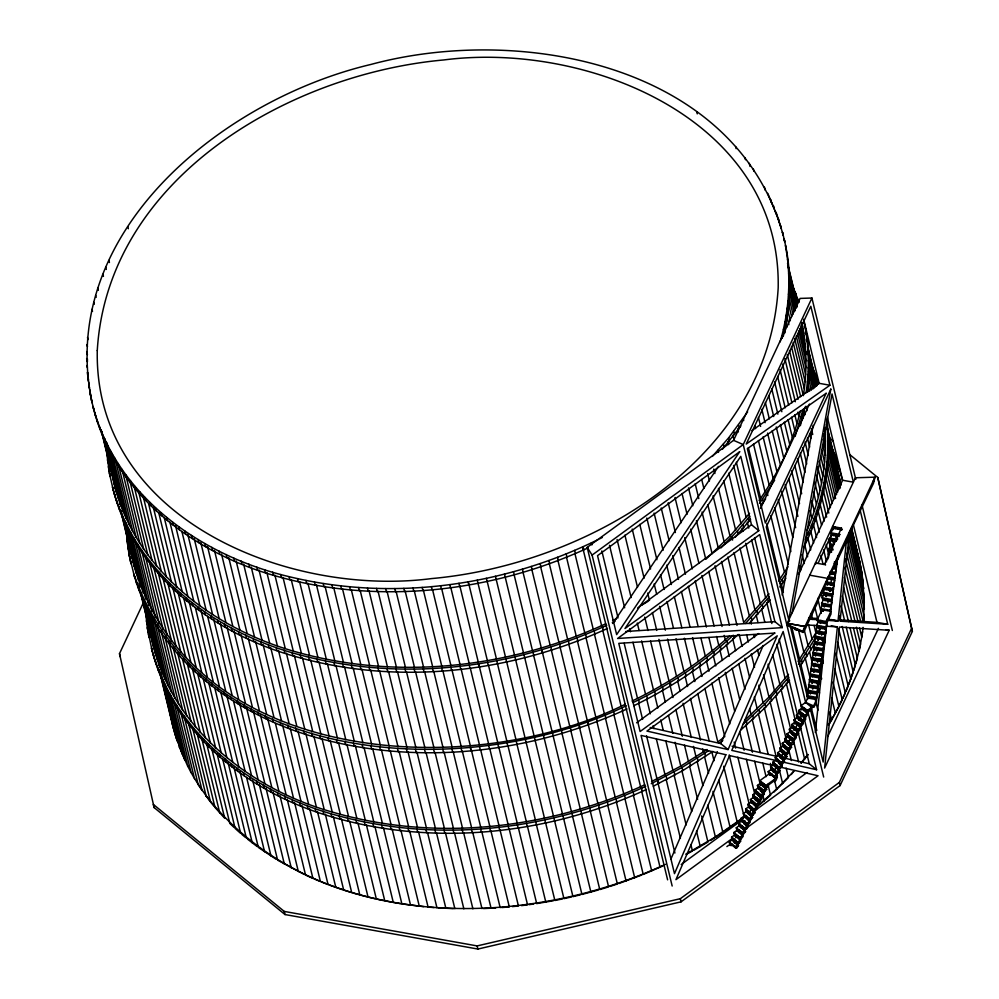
<?xml version="1.0" encoding="UTF-8"?>
<svg xmlns="http://www.w3.org/2000/svg" width="999" height="999" viewBox="0 0 999 999"><rect width="100%" height="100%" fill="white"/><g stroke="black" fill="none" stroke-linecap="round" stroke-linejoin="round"><path stroke-width="1.5" d="M90.01 392.982L92.158 402.872C55.694 233.154 222.402 99.513 370.966 64.436C521.003 23.951 736.313 64.311 783.179 235.215L782.429 232.093L784.814 241.92L784.053 238.786C791.882 270.791 791.183 304.658 783.179 336.563M87.413 358.878L87.388 361.675L86.626 358.541M780.169 341.87C789.235 310.726 791.458 277.472 785.451 245.542L786.201 248.676M791.458 346.541L803.346 395.641C807.192 371.441 806.88 346.516 801.785 322.527M806.068 392.794C809.615 368.881 808.965 344.293 803.808 320.654M807.429 391.708C810.052 370.242 809.627 348.289 805.182 327.098M806.942 530.494C820.803 498.189 827.647 462.624 824.812 427.485M803.558 547.739L806.23 542.245L805.469 539.11C822.602 502.722 831.068 461.775 826.61 421.615M806.23 542.245C824.15 504.208 832.567 461.126 826.685 419.255M863.011 581.281L864.347 609.253L847.814 540.934M863.748 620.404L864.11 595.017M863.548 621.415L863.973 615.834M815.321 732.492L826.473 626.523M830.169 591.42L830.494 588.336M830.818 585.264L831.618 577.572M831.942 574.487L832.267 571.416M835.838 537.549L836.163 534.477M831.243 625.811L837.387 626.91L823.164 762.062L810.439 709.465M827.359 620.354L838.011 621.053L846.752 537.937M849.287 533.641L840.072 621.178L887.736 624.288L860.114 510.077M863.086 627.397C859.165 660.476 846.578 695.629 828.358 724.999M812.374 683.241L812.786 680.182M813.835 672.514L814.247 669.442M814.66 666.383L815.072 663.311M816.732 651.048L817.157 647.989M818.193 640.322L818.606 637.262M819.018 634.19L820.054 626.523M820.466 623.463L820.891 620.391M824.724 606.543L825.137 603.471M826.173 595.816L826.598 592.757M833.441 542.207L833.853 539.148M862.574 631.593L861.775 637.187L859.49 627.747M782.205 595.092L813.136 425.412M792.157 612.737L832.03 393.981L853.358 482.167L842.607 480.244L827.422 417.47M800.411 425.512L804.882 407.205M859.365 649.8L860.539 644.193L856.43 627.21M759.103 500.487C778.121 473.538 792.756 443.244 800.286 411.051M795.129 436.401L802.934 409.715L803.696 412.849M855.806 663.773L857.354 658.191L849.962 627.609M853.67 670.754L855.419 665.172L846.19 627.047M848.725 684.627L853.233 672.14L842.182 626.46M845.903 691.52L848.188 686.013L837.512 641.845M670.903 859.09L717.332 751.635M728.096 749.575L646.952 731.081L777.234 635.814L728.096 749.575L720.791 743.606L763.186 645.491M842.856 698.376L845.329 692.894L835.738 653.259M832.055 549.862L832.729 548.426M836.088 541.233L836.762 539.797M851.722 528.459L873.488 483.341L874.987 477.16L855.419 477.784L786.725 624.325L802.734 631.318L802.996 632.417L787 625.424L787.462 624.425L787.674 625.287M850.124 454.882L877.759 477.447L912.374 631.368L840.097 785.564L681.068 901.835L477.897 949.05L285.015 914.547L154.108 807.567L119.493 653.646L143.144 603.184M667.607 879.844L587.187 547.377L733.566 440.347L800.099 298.414L811.925 298.027L855.793 479.37M811.925 298.027L743.244 444.567L592.107 555.082L672.165 886.026M760.526 508.416L809.44 404.058M798.513 574.3L842.607 480.244M788.136 622.989L788.81 621.553M839.36 535.227L831.255 533.916L830.981 532.817L833.116 528.259L842.02 529.857M831.255 533.916L833.166 534.065L833.516 535.514M833.266 529.62L832.579 526.51L841.47 528.109L841.483 529.745M818.056 563.349L831.88 533.866M834.677 527.934L835.089 527.047M829.782 544.742L831.705 544.892L829.782 544.742L829.52 543.643L830.943 540.596L830.256 538.224L831.68 535.177L831.33 533.741M835.351 527.235L835.176 528.633M830.594 539.148L836.588 540.409M832.354 539.647L832.766 538.761L832.979 539.622M827.322 559.877L828.745 556.83L828.059 554.47L829.482 551.411L828.783 549.05L830.219 546.003L832.055 546.328M841.47 528.109L824.375 564.572L815.484 562.974L815.746 564.073M802.734 631.318L874.987 477.16M838.511 555.681L837.849 557.117L837.637 556.256M837.587 558.641L818.056 600.299M802.996 632.417L803.908 630.481L804.12 631.343L795.216 629.745L794.729 627.822M873.276 482.48L873.201 480.969M804.12 631.343L818.256 601.173M836.438 562.375L836.912 560.077M837.786 559.502L851.935 529.32M825.024 593.768L825.449 592.882L825.649 593.743L832.716 595.004L832.504 594.143L832.08 595.029L823.188 593.443L824.35 589.298L823.663 586.937L832.554 588.523L833.441 589.597L823.925 588.036M834.29 562.025L837.112 562.537L837.649 558.416M834.09 563.324L836.912 563.836L835.489 566.883L836.375 567.944L833.553 567.444M823.188 593.443L825.112 593.593L825.723 596.141M825.761 588.361L824 587.862M823.276 593.269L823.626 594.717L822.189 597.764L831.767 599.55L831.98 600.424L824.924 599.15M836.375 567.944L836.912 563.836M830.781 572.627L835.014 573.389L836.175 569.243L833.353 568.743M835.014 573.389L835.439 572.489L835.651 573.364L829.994 572.352M831.243 605.831L831.043 604.969L830.619 605.856L821.727 604.27L822.889 600.124L831.78 601.71L832.055 602.809L831.243 605.831L824.187 604.57L823.975 603.708L823.563 604.595M835.651 573.364L836.175 569.243M828.633 577.784L834.29 578.796L835.451 574.65L829.794 573.651M821.727 604.27L823.638 604.42L824.25 606.955M824.287 599.188L822.452 598.851L831.355 600.449L831.767 599.55M834.29 578.796L834.702 577.909L834.914 578.771L830.681 578.009M820.641 626.947L826.285 627.959L826.086 627.085L825.661 627.984L816.77 626.385L816.495 625.299L817.931 622.252L817.232 619.88L821.428 610.951L820.728 608.591L822.152 605.531L821.802 604.095M834.914 578.771L835.451 574.65M827.184 585.314L826.573 582.767L833.553 584.215L834.714 580.069L827.659 578.808M833.553 584.215L833.965 583.316L834.177 584.178L827.122 582.917M834.177 584.178L834.714 580.069M832.554 588.523L833.978 585.476L826.922 584.215M822.826 610.002L820.991 609.677L830.893 611.301L831.031 613.973L827.022 622.539L819.967 621.278M821.428 610.951L823.263 611.276L823.838 610.039M833.441 589.597L833.978 585.476M816.77 626.385L818.681 626.548L819.292 629.083M832.08 595.029L833.253 590.896L824.35 589.298M819.33 621.303L817.494 620.978L826.398 622.564L826.81 621.678L827.022 622.539M816.47 633.066L825.361 634.665L824.824 638.773L815.296 637.212L816.845 626.211M832.716 595.004L833.253 590.896M823.626 594.717L832.517 596.303L831.355 600.449M818.606 626.723L819.018 625.824M831.98 600.424L832.517 596.303M830.619 605.856L831.78 601.71M815.296 637.212L817.219 637.362L817.831 639.909M817.869 632.13L816.033 631.805L824.924 633.391L825.349 632.504L825.561 633.366L818.493 632.105M816.083 647.477L816.295 648.339L823.363 649.6L823.151 648.738L822.726 649.625L813.835 648.039L815.384 637.037M831.056 607.13L831.193 609.802L829.882 611.276L831.056 607.13L822.152 605.531M814.647 642.457L824.088 644.193L824.762 642.757L824.625 640.072L815.733 638.486M817.132 637.537L817.557 636.65L817.769 637.512M826.398 622.564L826.136 621.478L830.893 611.301M813.835 648.039L815.758 648.189L816.096 649.637M816.408 642.956L816.82 642.057M815.571 653.746L822.627 655.007L822.414 654.145L822.002 655.044L813.099 653.446L813.923 647.864M813.099 653.446L815.022 653.608L815.634 656.143M825.661 627.984L826.822 623.838L817.931 622.252M817.444 658.803L821.69 659.565L821.265 660.451L812.374 658.865L813.186 653.271M826.285 627.959L826.822 623.838M812.374 658.865L814.285 659.015L814.635 660.464M824.924 633.391L826.098 629.245L817.194 627.659M814.934 653.783L815.359 652.884M812.799 660.127L821.702 661.725L821.166 665.834L811.638 664.273L812.449 658.691M825.561 633.366L826.098 629.245M824.824 638.773L823.938 637.712L825.361 634.665M811.638 664.273L813.548 664.422L814.173 666.97M812.012 675.424L812.424 674.537L812.637 675.399L819.692 676.66L819.48 675.799L819.068 676.685L810.177 675.099L811.712 664.098M824.088 644.193L823.201 643.119L824.625 640.072M813.473 664.597L813.885 663.711L814.098 664.572M822.726 649.625L823.9 645.491L814.997 643.893M810.177 675.099L812.087 675.249L812.437 676.698M812.736 670.017L810.901 669.692L819.804 671.278L820.216 670.379L820.429 671.253L813.361 669.979M809.864 681.78L818.768 683.366L818.231 687.487L808.703 685.926L810.251 674.924M823.363 649.6L823.9 645.491M822.002 655.044L823.164 650.898L814.26 649.313M822.627 655.007L823.164 650.898M821.265 660.451L822.427 656.306L813.536 654.72M808.703 685.926L810.626 686.076L810.976 687.524M811.275 680.843L811.688 679.944M809.702 697.04L816.757 698.313L816.558 697.439L816.133 698.338L807.242 696.74L808.79 685.751M814.834 659.165L821.89 660.426L822.427 656.306M808.054 691.158L817.494 692.894L818.169 691.458L818.031 688.786L809.14 687.187M821.166 665.834L820.266 664.772L821.702 661.725M807.242 696.74L809.153 696.902L809.502 698.338M821.678 678.908L819.53 670.179L820.966 667.132L812.062 665.546M809.802 691.658L810.226 690.771M820.429 671.253L820.966 667.132M819.068 676.685L820.229 672.552L811.338 670.953M820.491 673.638L819.692 676.66M810.601 676.373L819.492 677.959L818.331 682.105L809.515 680.331L811.35 680.669L811.975 683.204M818.331 682.105L818.755 681.206L809.178 679.42M811.9 680.806L818.968 682.067L819.492 677.959M818.019 686.625L817.607 687.512L818.768 683.366M817.494 692.894L816.608 691.832L818.031 688.786M816.133 698.338L817.294 694.193L808.403 692.607M816.757 698.313L817.294 694.193M811.213 705.818L813.885 706.992L813.623 705.893L805.619 702.397L807.667 698.014L816.57 699.612L813.623 705.893L807.142 710.639L808.353 712.05L811.962 708.603L811.65 707.329L805.619 702.397L801.098 705.694L807.142 710.639M813.885 706.992L815.996 703.796L816.57 699.612M827.696 736.613L878.446 628.359M889.197 630.282L824.612 768.069L839.46 627.047L889.197 630.282L886.125 629.732M154.108 807.567L153.346 804.432L284.253 911.413L477.135 945.916L680.319 898.7L839.347 782.429L911.612 628.234L877.759 477.447M795.004 628.92L797.976 629.42M839.585 705.207L842.232 699.75L834.839 669.168M734.315 843.031L735.689 840.284M743.905 823.825L745.266 821.091M748.688 814.235L752.122 807.379M755.544 800.524L756.905 797.776M760.339 790.921L761.7 788.186M773.588 772.102L777.072 765.134M780.544 758.179L784.028 751.211M787.499 744.255L790.971 737.287M794.455 730.319L797.926 723.363M799.325 720.579L802.796 713.611M820.191 629.22L821.615 626.485L822.115 628.583M829.245 724.05L838.923 706.568L832.979 682.03M798.064 661.513L815.908 632.817L814.11 625.374M798.538 664.372L815.783 637.362M774.65 480.157L759.577 503.334M800.074 666.408L815.034 643.206L814.272 640.072M778.583 581.006L787.999 566.795M712.349 456.418L728.671 437.812L747.627 411.888M612.824 623.501L718.506 466.383M761.113 505.382L765.646 498.826M779.832 582.767L786.575 572.914M779.819 586.987L785.863 578.246M722.377 449.3L740.858 425.949M696.428 520.654L705.794 559.34L730.007 536.026L749.55 513.324M721.003 547.889L737.462 530.819L749.837 516.208M735.401 537.012L750.586 519.343M727.859 557.042L743.693 622.514L769.03 593.831M745.491 623.476L769.305 596.715M749.163 623.601L770.067 599.85M744.755 720.379L768.955 697.052L788.511 674.35M743.156 724.25L764.972 703.983L788.785 677.235M740.646 730.182L765.734 707.117L789.547 680.369M807.891 754.482L801.086 762.861M801.173 763.248L807.991 754.869M791.233 774.537L793.943 771.116L776.598 789.048L755.431 807.891M773.626 792.319L788.436 777.572L786.151 768.131M633.878 705.681C671.902 687.275 707.504 663.561 738.186 634.465M632.08 701.061C667.32 684.015 700.436 662.374 729.482 636.076M633.116 702.547C669.455 684.977 703.533 662.524 733.303 635.214L734.065 638.349M759.902 804.595L770.554 795.216L767.894 784.265M723.626 737.599L717.819 741.945L704.857 688.373M719.305 743.156L722.814 740.534M744.18 816.857L715.396 836.962L685.751 854.207M738.461 821.59L744.267 817.244L729.208 754.957M637.674 607.954L751.473 524.75L736.363 462.287M758.765 530.706L624.962 628.546L740.783 456.356L758.765 530.706L751.473 524.75M636.588 722.801L758.666 633.541M799.625 714.035L798.75 710.401L801.71 708.241L808.016 714.26L806.006 716.758L801.485 713.061M799.749 710.951L799.013 711.5L806.006 716.758M801.235 709.877L801.972 709.327L783.154 631.493L731.78 750.411L777.21 760.776M797.277 718.743L796.403 715.109L799.362 712.936L805.669 718.968L803.658 721.465L799.138 717.769M794.193 723.988L794.929 723.451L794.055 719.817L797.015 717.644L803.321 723.676L801.298 726.161L796.79 722.477M798.925 716.907L798.189 717.444L798.8 719.992M800.411 715.821L801.148 715.284L800.536 712.749M795.054 720.366L794.317 720.903L800.349 725.848L801.098 725.299L797.714 722.539M792.582 728.159L791.695 724.525L794.667 722.352L800.961 728.383L798.95 730.868L795.566 728.109M805.057 716.433L804.782 715.334L807.754 713.174M796.578 721.615L795.841 722.152L796.453 724.687M792.707 725.074L791.97 725.611L798.95 730.868M790.234 732.854L789.347 729.22L792.319 727.06L798.613 733.091L796.603 735.576L792.095 731.892M803.658 721.465L802.434 720.042L805.406 717.881M787.874 737.562L787 733.928L789.959 731.768L796.265 737.786L794.255 740.284L789.734 736.588M800.349 725.848L800.087 724.75L803.046 722.577M791.882 731.018L791.146 731.568L791.757 734.103L794.005 735.951M793.368 729.944L794.105 729.395L793.493 726.86M788.011 734.477L787.262 735.027L793.306 739.959L794.043 739.422L791.782 737.574M785.526 742.269L784.652 738.636L787.612 736.463L793.656 741.408L790.684 743.568L790.958 744.667L793.381 743.905L793.918 742.494L789.41 738.81L788.785 736.275L789.535 735.726M798.001 730.544L797.739 729.457L800.699 727.284M785.651 739.185L784.914 739.735L790.958 744.667M783.179 746.977L782.304 743.343L785.264 741.171L791.57 747.202L789.56 749.687L785.039 746.003M796.603 735.576L795.391 734.165L798.351 731.992M780.831 751.685L779.957 748.051L782.916 745.878L788.948 750.811L785.988 752.984L786.25 754.07L787 753.533L787.2 754.395L789.222 751.91M798.613 761.925L793.044 738.86L796.003 736.7M784.827 745.142L784.09 745.679L784.702 748.226L788.086 750.986M780.956 748.601L780.219 749.138L786.25 754.07M777.996 760.127L782.504 763.81L784.515 761.313L778.221 755.294L777.597 752.746L780.569 750.586L786.862 756.618L784.852 759.103L780.132 754.557L779.395 755.094L780.007 757.629M782.479 749.849L781.742 750.386L782.354 752.921L786.862 756.618M776.136 761.088L775.249 757.454L778.221 755.294M791.383 760.539L788.336 748.276L791.308 746.103M773.775 765.796L772.901 762.162L775.861 760.002L782.167 766.021L780.157 768.518L775.636 764.822M777.784 759.252L777.384 761.238M773.913 762.712L773.164 763.261L780.157 768.518M771.428 770.504L770.554 766.87L773.513 764.697L779.819 770.729L777.809 773.214L773.076 768.668L772.339 769.205L772.951 771.752M784.852 759.103L783.641 757.692L786.6 755.519M775.436 763.96L774.687 764.51L775.311 767.045L779.819 770.729M770.341 775.361L768.818 774.113L768.206 771.578L771.166 769.405L777.21 774.337L776.935 776.847L775.449 777.921L770.729 773.376L770.341 775.361L772.04 774.113M782.504 763.81L781.293 762.387L784.252 760.227M759.914 784.889L760.664 784.352L759.777 780.719L768.818 774.113M779.208 768.194L778.945 767.095L781.905 764.934M760.788 781.268L760.039 781.817L766.083 786.75L766.82 786.201L764.572 784.365M758.303 789.06L757.429 785.426L760.389 783.253L766.695 789.285L764.685 791.77L760.164 788.086M777.809 773.214L776.585 771.802L779.557 769.63M755.956 793.768L755.082 790.134L758.041 787.961L764.347 793.993L762.337 796.478L757.816 792.794M775.449 777.921L774.237 776.51L777.21 774.337M759.964 787.224L759.565 789.21M756.081 790.684L755.344 791.22L762.337 796.478M753.608 798.463L752.734 794.829L755.694 792.669L762 798.701L759.989 801.186L755.256 796.64L754.52 797.177L755.132 799.712M766.083 786.75L765.821 785.651L777.409 777.172L775.861 780.606L774.387 781.693L774.175 780.831L768.306 785.127L768.518 785.988L767.032 787.075L762.312 782.517L761.575 783.054L762.187 785.601L766.695 789.285M757.617 791.932L756.867 792.469L757.479 795.004L760.863 797.776M753.733 795.391L752.996 795.928L759.989 801.186M751.26 803.171L750.386 799.537L753.346 797.377L759.377 802.309L759.115 804.807L757.629 805.893M764.685 791.77L763.473 790.359L766.433 788.186M748.913 807.879L748.026 804.245L750.998 802.085L757.292 808.104L755.281 810.601L750.773 806.905M761.388 796.153L761.113 795.067L764.085 792.894M755.169 803.184L752.909 801.335L752.522 803.321M749.038 804.794L748.301 805.344L755.281 810.601M746.565 812.587L745.679 808.953L748.651 806.78L754.944 812.811L752.934 815.296L748.214 810.751L747.477 811.288L748.089 813.835M759.028 800.861L758.765 799.774L761.738 797.602M750.561 806.043L749.824 806.593L750.436 809.128L754.944 812.811M746.69 809.502L745.941 810.052L752.934 815.296M757.741 806.455L756.418 804.47L759.377 802.309M741.857 821.99L740.983 818.368L743.943 816.195L750.249 822.227L748.239 824.712L743.718 821.028M754.332 810.276L754.07 809.178L757.03 807.017M750.374 819.143L749.637 819.679L743.331 813.661L746.29 811.488L752.597 817.519L750.586 820.004L745.866 815.459L745.466 817.444M741.982 818.918L741.246 819.455L748.239 824.712M681.218 864.497L741.583 820.354M752.896 812.075L806.98 772.539M739.51 826.697L738.636 823.064L741.595 820.903L747.901 826.935L744.517 824.163M751.985 814.984L751.723 813.885L754.682 811.712M737.162 831.405L736.288 827.771L739.248 825.611L745.554 831.63L743.531 834.128L736.55 828.87M749.375 818.593L752.334 816.42M734.814 836.113L733.928 832.479L736.9 830.306L743.194 836.338L741.183 838.835L737.799 836.063M747.289 824.387L747.015 823.301L749.987 821.128M738.81 829.57L738.074 830.119L738.686 832.654M734.939 833.029L734.203 833.578L741.183 838.835M732.467 840.821L731.58 837.187L734.552 835.014L740.846 841.046L738.835 843.531L735.451 840.771M739.847 824.487L739.635 823.626L738.898 824.163L744.929 829.095L744.667 827.996L747.639 825.836M732.529 838.273L675.948 879.657L729.545 755.569L773.051 765.496M743.855 829.994L818.044 775.748L780.544 767.195M741.37 825.736L745.878 829.42L747.364 828.333L747.152 827.472M730.107 845.516L729.233 841.895L732.192 839.722L738.498 845.753L736.488 848.238L731.967 844.555M742.582 833.803L742.319 832.704L745.279 830.544M734.115 838.985L733.366 839.522L733.99 842.057L738.498 845.753M735.589 837.899L736.338 837.362L735.726 834.814M726.885 846.59L728.858 845.154M740.234 838.511L739.972 837.412L742.931 835.251M731.768 843.693L731.368 845.678L729.844 844.43M738.835 843.531L737.624 842.12L740.584 839.947M734.015 845.529L736.275 847.377L735.539 847.914L735.264 846.827L738.236 844.654M707.729 805.256L715.484 837.349L737.299 822.464L723.688 766.221M751.96 430.557L819.155 383.316L829.919 385.252L810.813 306.281L746.228 444.056L829.919 385.252M651.56 781.58L680.781 766.096L707.055 749.525M651.223 783.728L682.017 767.469L708.478 750.786M653.358 786.188L682.779 770.604L712.899 751.423M710.451 840.484L714.235 838.136M641.82 605.057L648.226 601.261M693.743 850.299L707.941 842.045L701.635 815.996M687.162 853.883L692.444 851.036L690.896 844.605M599.637 538.836L602.335 537.45M588.024 547.902C490.659 592.682 376.948 605.556 273.439 575.299C191.658 552.01 113.486 492.332 93.019 406.443C116.359 496.715 202.085 556.206 289.123 576.66C392.245 601.785 503.496 586.176 598.264 539.51M612.599 620.541L616.67 618.556M612.275 622.689L615.009 621.353M101.124 429.82L114.798 486.376C137.163 573.101 218.019 631.643 301.373 653.321C402.073 680.294 511.55 667.132 605.744 623.788M607.504 628.421C510.139 673.201 396.416 686.076 292.919 655.819C211.139 632.529 132.967 572.839 112.5 486.95C135.015 574.263 216.408 633.204 300.324 655.019C401.698 682.18 511.913 668.918 606.743 625.287M129.058 542.295C169.243 760.963 459.365 786.513 625.224 704.295M626.985 708.94C532.142 752.572 421.94 765.821 320.567 738.673C237.899 717.032 157.343 659.752 133.854 574.113C201.598 768.194 466.146 782.991 626.223 705.806M149.838 628.633C163.724 721.241 245.916 787.924 332.217 812.025C435.027 842.082 547.989 829.295 644.705 784.814M646.465 789.46C549.088 834.227 435.377 847.115 331.868 816.845C250.1 793.556 171.928 733.878 151.461 647.989C173.976 735.289 255.369 794.23 339.285 816.046C440.659 843.206 550.861 829.957 645.704 786.325M665.471 864.31C519.967 931.992 313.236 931.43 206.081 795.866M624.887 798.563L643.244 874.437L662.812 865.971M618.831 883.516L641.82 874.999M610.077 886.4L617.382 884.015L599.025 808.141M562.924 815.634L581.955 894.455L598.301 889.997M580.456 894.817L572.964 896.64L553.871 817.831M571.465 896.965L563.948 898.638L545.591 822.764M562.437 898.95L554.882 900.474L535.664 821.69M518.344 827.721L536.688 903.596L553.371 900.748M529.095 904.669L533.653 904.02M521.49 905.631L527.572 904.882L509.215 829.02M512.362 906.617L518.444 905.993L500.087 830.132M501.71 907.554L509.315 906.93L490.959 831.056M625.824 631.493L774.912 621.665L782.217 627.622L617.594 638.486L759.702 534.577L782.217 627.622M483.491 908.566L495.629 907.966M438.436 907.879L453.346 908.615M809.015 617.931L818.131 618.531M840.084 619.954L876.985 622.365L887.736 624.288M809.128 619.168L818.243 619.767M806.63 624.912L817.394 625.611M826.623 626.211L837.387 626.91M434.003 907.554L428.084 907.08L409.727 831.205M383.516 827.971L401.873 903.845L423.688 906.63M366.421 824.912L384.765 900.786L400.437 903.596M834.752 527.759L832.841 527.609L841.857 529.183M835.301 527.909L838.198 528.421M830.981 532.817L839.884 534.415M831.68 535.177L839.16 536.525M830.256 538.224L836.188 539.285M830.943 540.596L835.614 541.421M829.52 543.643L833.965 544.443M828.783 549.05L833.241 549.85M830.893 550.474L829.133 549.974L830.968 550.299L831.318 551.748L829.482 551.411M830.306 571.503L834.752 572.29M828.084 576.648L834.015 577.709M809.764 575.187L827.547 578.371M825.873 581.793L833.291 583.116M822.926 592.345L831.817 593.943M821.465 603.171L830.356 604.77M820.728 608.591L829.62 610.177M830.856 619.53L837 620.629M827.247 619.13L838.011 621.053M817.232 619.88L826.136 621.478M816.495 625.299L825.399 626.885M815.771 630.706L824.662 632.305M815.034 636.126L823.938 637.712M822.065 640.659L824.887 641.171M814.297 641.533L823.201 643.119M813.573 646.94L822.464 648.538M812.836 652.359L821.727 653.945M812.1 657.767L821.003 659.365M811.375 663.174L820.266 664.772M810.639 668.593L819.53 670.179M809.902 674L818.805 675.599M808.441 684.827L817.332 686.413M807.704 690.234L816.608 691.832M806.98 695.654L815.871 697.24M383.366 900.486L376.348 898.988L357.992 823.114M650.174 727.509L720.791 743.606M732.055 746.178L777.484 756.53M780.519 757.217L809.29 763.785L816.595 769.742L804.595 720.154M783.278 762.15L816.595 769.742M374.962 898.65L368.032 897.015L349.675 821.141M366.658 896.652L359.815 894.867L341.458 818.993M353.047 892.931L358.454 894.48M329.345 885.027L342.382 889.597M321.69 882.042L328.047 884.552L309.69 808.678M314.173 878.908L320.417 881.543L302.06 805.681M733.566 440.347L743.244 444.567L805.756 702.984M259.253 784.302L277.61 860.164L304.358 874.475M239.985 771.553L258.341 847.414L276.286 859.352M247.552 839.148L257.13 846.515M828.508 437.212L833.316 441.133M807.017 710.264L803.633 707.492L808.353 712.05M801.36 706.793L807.404 711.725M798.75 710.401L804.782 715.334M801.148 715.284L805.669 718.968M796.403 715.109L802.434 720.042M802.697 721.141L796.665 716.208L797.402 715.659L797.614 716.52M794.055 719.817L800.087 724.75M791.695 724.525L797.739 729.457M796.365 731.243L798.613 733.091M789.347 729.22L795.391 734.165M795.654 735.252L789.61 730.319L790.359 729.782L790.571 730.644M787 733.928L793.044 738.86M784.652 738.636L790.684 743.568M791.907 744.992L787.187 740.434M788.186 744.442L791.57 747.202M782.304 743.343L788.336 748.276M782.567 744.43L789.56 749.687M779.957 748.051L785.988 752.984M782.692 750.711L787.2 754.395M777.597 752.746L783.641 757.692M783.903 758.778L777.871 753.845L778.608 753.308L778.82 754.17M782.267 759.477L784.515 761.313M775.249 757.454L781.293 762.387M775.511 758.553L781.555 763.486M778.783 763.261L782.167 766.021M772.901 762.162L778.945 767.095M770.554 766.87L776.585 771.802M776.86 772.901L770.816 767.969L771.553 767.419L771.765 768.281M775.212 773.588L777.472 775.436M770.729 773.376L772.989 775.212M768.206 771.578L774.237 776.51M768.468 772.664L774.5 777.597M759.777 780.719L765.821 785.651M757.429 785.426L763.473 790.359M763.736 791.458L757.692 786.513L758.441 785.976L758.641 786.837M760.963 791.22L764.347 793.993M755.082 790.134L761.113 795.067M752.734 794.829L758.765 799.774M756.268 800.636L759.652 803.396M750.386 799.537L756.418 804.47M750.649 800.636L756.68 805.569M748.026 804.245L754.07 809.178M745.679 808.953L751.723 813.885M749.213 814.747L752.597 817.519M750.586 820.004L745.866 815.459M743.593 814.747L749.637 819.679M740.983 818.368L747.015 823.301M738.636 823.064L744.667 827.996M743.293 829.794L745.554 831.63M739.934 830.494L742.195 832.342M736.288 827.771L742.319 832.704M739.023 830.431L742.407 833.203M733.928 832.479L739.972 837.412M731.58 837.187L737.624 842.12M737.886 843.206L731.842 838.273L732.592 837.736L732.791 838.598M729.233 841.895L735.264 846.827M729.495 842.981L735.539 847.914M241.808 834.365L245.23 837.249M234.078 827.447L229.807 823.388L211.825 749.025M197.028 733.091L215.01 807.454L224.675 818.193L206.693 743.83M214.111 806.343L210.489 801.91L192.869 729.045M198.089 784.24L209.628 800.773M194.418 778.271L201.286 789.31M587.187 547.377L592.107 555.082M190.959 772.215L194.505 778.658L176.573 705.069M187.737 766.071L191.059 772.602L173.801 701.261M773.563 205.931L774.312 209.066L767.744 193.294M791.92 283.903L798.775 302.01M791.558 284.49L793.243 288.311M811.6 366.283L813.273 370.092M830.881 444.93L836.9 460.414L842.494 480.332M831.643 448.064L835.326 457.043L834.565 453.908M175 734.128L184.827 760.214L167.932 690.384M774.837 210.352L776.373 214.211M793.793 289.573L796.365 296.016L795.604 292.882M812.524 366.958L818.681 383.853M813.785 371.378L815.334 375.237M179.408 747.127L187.824 766.458L170.567 695.104M780.556 225.449L781.318 228.584L776.123 212.362M796.827 297.315L798.701 302.522L797.939 299.388M835.788 458.341L839.759 470.129L839.247 468.044M119.505 502.634L120.429 505.219M138.973 583.154L140.372 587.025M158.454 663.673L159.39 666.258M795.666 300.05L796.915 303.971M815.559 381.88L816.395 384.49M834.627 461.088L841.008 484.902M854.844 543.831L859.565 561.001L862.187 574.862L851.136 529.183M173.152 727.534L177.173 741.046L161.014 674.238M134.603 577.247L128.958 554.008L125.961 529.308M115.559 489.51L110.889 467.594M91.396 399.737L93.781 409.578M113.262 490.084L109.478 473.501L106.743 452.947M152.223 651.123L147.29 627.722L145.529 611.201M911.612 628.234L912.374 631.368M874.1 479.058L874.362 480.157M873.675 479.945L873.95 481.043M862.012 505.057L892.357 630.494M803.658 319.255L819.155 383.316M853.358 524.687L876.985 622.365M778.458 218.868L779.22 222.003M786.6 252.347L787.362 255.482M806.081 332.867L806.842 336.001M817.419 379.907L818.181 383.029L815.084 373.389M836.9 460.414L837.649 463.548M787.512 259.203L788.273 262.337M806.992 339.722L807.754 342.857M826.722 421.278L827.234 423.364M787.549 263.286L797.452 304.258M807.567 346.079L817.107 385.477M826.498 424.325L840.184 480.869M851.535 527.784L859.664 561.388M787.674 264.922L797.214 304.233M801.885 323.576L802.609 326.548M807.517 346.928L816.87 385.614M826.81 426.573L840.846 484.602M851.46 528.459L861.051 568.094M788.636 270.816L797.277 306.531M801.598 324.388L803.758 333.316M807.754 349.837L816.395 385.552M827.597 431.843L840.559 485.414M788.823 271.778L790.983 280.707M811.55 365.684L812.986 371.64M827.784 432.817L829.944 441.745M833.541 456.618L834.265 459.602M851.822 532.155L852.921 536.688M770.766 199.575L771.528 202.71M788.623 273.027L789.385 276.161M808.104 353.546L808.865 356.668M827.584 434.053L828.346 437.187M788.823 274.638L796.74 307.38M801.061 325.237L804.67 340.122M808.666 356.643L815.858 386.401M827.784 435.676L840.384 487.762M850.586 529.945L863.099 581.668L860.951 567.719M788.773 278.509L795.978 308.279M800.649 327.622L805.331 346.965M808.616 360.514L815.097 387.3M827.734 439.548L839.61 488.648M849.799 530.756L863.773 588.511M788.823 279.982L789.572 283.117M808.303 360.502L809.053 363.636M827.784 441.021L828.533 444.155M788.848 283.903L795.329 310.689M799.65 328.546L805.768 353.846M808.678 365.909L814.085 388.236M824.525 431.393L825.249 434.365M827.796 444.942L838.598 489.585M849.138 533.116L864.197 595.392M788.773 286.975L789.535 290.11M808.253 367.495L809.015 370.629M827.734 448.002L828.496 451.136M764.485 187.113L765.246 190.247M788.673 289.335L794.08 311.651M798.763 331.006L805.956 360.764M808.516 371.341L812.836 389.198M823.638 433.841L825.436 441.283M827.634 450.362L837.711 492.032M848.601 537.012L864.397 602.31M788.486 293.981L789.247 297.115M807.966 374.5L808.728 377.634M827.447 455.02L828.208 458.154M788.636 296.278L792.956 314.136M797.627 333.479L805.918 367.707M808.116 376.785L811.35 390.184M823.226 439.298L825.386 448.226M827.584 457.305L836.588 494.505M787.961 301.011L788.723 304.146M788.711 304.732L791.583 316.633M796.265 335.976L805.631 374.662M807.442 381.531L809.627 391.196M822.589 444.767L825.112 455.182M826.922 462.038L827.671 465.172M827.659 465.759L835.589 498.501M847.539 547.889L864.06 616.221M787.187 308.054L790.346 320.642M794.667 338.499L805.107 381.655M806.668 388.574L807.667 392.22M821.702 450.262L824.587 462.162M826.148 469.08L833.616 499.525M846.64 553.359L863.086 621.303M753.408 169.106L753.908 171.191M786.7 315.721L788.86 324.65M793.181 342.507L804.345 388.648M820.579 455.769L823.825 469.155M825.661 476.76L832.142 503.546M845.516 558.853L860.863 622.252M839.46 534.053L839.672 534.915M786.188 315.097L786.937 318.231M825.137 476.136L825.898 479.27M749.275 163.299L750.024 166.433M785.701 322.727L786.775 327.185M805.893 406.218L806.98 410.676M811.3 428.546L812.736 434.49M819.217 461.276L822.814 476.161M824.662 483.753L830.419 507.567M844.879 567.357L858.029 621.715M837.437 538.361L837.649 539.223M784.939 322.153L785.701 325.287M823.9 483.179L824.65 486.313M744.929 157.605L745.429 159.69M784.465 329.732L785.177 332.704M789.497 350.562L800.661 396.69M803.583 408.753L805.019 414.71M809.702 434.053L810.776 438.524M817.619 466.795L821.578 483.166M823.064 489.273L828.82 513.086M844.38 577.385L854.969 621.166M783.453 329.195L784.215 332.33M822.414 490.234L823.176 493.369M832.442 539.472L833.054 542.02M787.312 354.583L798.114 399.238M802.11 415.759L802.834 418.731M807.504 438.086L809.665 447.015M816.508 475.287L820.104 490.159M821.59 496.278L826.623 517.107M843.631 587.4L851.672 620.616M853.496 628.171L859.065 651.198M837.112 562.537L836.213 561.463M781.73 336.238L782.242 338.336M801.21 416.758L801.972 419.892M820.691 497.277L821.453 500.412M735.614 146.553L736.113 148.639M831.705 544.892L832.317 547.427M784.877 358.604L795.316 401.76M797.839 412.175L798.925 416.645M805.082 442.095L808.316 455.494M814.797 482.28L818.393 497.165M819.879 503.271L824.2 521.128M828.521 538.985L830.681 547.914M842.294 595.904L848.501 621.578M831.38 551.298L831.593 552.16M799.262 423.788L799.762 425.874M818.73 504.308L819.492 507.442M782.579 364.098L791.932 402.797M794.817 414.697L796.977 423.626M802.771 447.589L806.73 463.961M813.573 492.245L816.458 504.145M817.931 510.252L821.54 525.137M826.21 544.48L828.733 554.895M841.071 605.906L844.729 621.003M816.545 511.313L817.307 514.448M780.044 369.58L788.686 405.294M791.558 417.207L794.804 430.594M800.236 453.071L804.919 472.415M811.762 500.699L814.285 511.113M815.758 517.22L819.355 532.105M823.676 549.962L826.56 561.863M839.635 615.896L840.721 620.429M814.123 518.306L814.884 521.441M825.311 564.223L825.524 565.097M777.634 376.523L785.189 407.779M788.074 419.68L792.394 437.537M797.477 458.529L803.233 482.342M810.077 510.614L811.875 518.056M813.348 524.163L816.595 537.562M820.916 555.419L823.076 564.348M828.833 588.161L829.545 591.133M838.685 628.883L850.823 679.083M811.463 525.274L812.224 528.409M825.836 588.186L826.185 589.635M774.637 381.955L781.83 411.725M784.352 422.14L789.759 444.455M794.829 465.447L801.673 493.731M808.516 522.002L809.24 524.975M810.713 531.081L813.598 542.994M825.836 593.593L826.548 596.565M827.272 599.537L827.996 602.522M808.578 532.217L809.34 535.352M824.375 599.013L824.724 600.449M771.765 388.848L777.884 414.148M780.406 424.563L786.887 451.348M791.608 470.854L799.525 503.596M807.841 537.974L810.726 549.887M821.166 593.031L822.964 600.474M822.914 609.827L823.263 611.276M768.681 395.704L773.713 416.533M776.235 426.96L783.803 458.204M788.873 479.195L797.876 516.396M804.757 544.83L807.642 556.73M817.719 598.401L821.315 613.286M824.612 626.897L825.336 629.919M696.753 111.788L697.252 113.874M819.417 621.128L819.767 622.577M765.359 402.522L769.33 418.893M772.202 430.794L780.481 465.022M785.202 484.527L795.641 527.672M802.16 554.62L804.32 563.548M814.759 606.705L817.644 618.606M820.928 632.205L821.665 635.227M822.389 638.249L823.126 641.258M817.956 631.955L818.306 633.403M761.825 409.29L765.072 422.677M767.582 433.091L776.947 471.79M781.668 491.296L792.831 537.425M799.699 565.859L800.786 570.317M811.225 613.473L812.662 619.43M821.041 654.07L823.238 663.124M831.643 697.851L835.389 713.336M821.69 659.565L821.89 660.426M816.483 642.782L817.095 645.317M758.428 417.495L760.589 426.423M763.111 436.838L773.189 478.509M778.271 499.5L790.871 551.585M808.553 624.662L812.15 639.535M813.273 644.18L814.734 650.224M816.92 659.278L817.657 662.3M818.381 665.322L819.118 668.343M829.707 712.125L831.63 720.054M818.755 681.206L818.968 682.067M810.276 646.778L811.026 649.912M754.819 425.649L755.544 428.621M758.416 440.534L769.218 485.177M774.662 507.654L788.336 564.198M803.858 628.346L808.179 646.203M809.665 652.359L812.224 662.924M816.608 681.043L819.53 693.119M812.824 669.842L813.174 671.278M839.347 782.429L840.097 785.564M767.095 492.395L767.856 495.529M806.056 653.433L806.817 656.568M753.508 444.168L765.034 491.783M770.828 515.746L784.515 572.302M798.588 630.494L803.995 652.809M805.119 657.454L810.226 678.596M812.05 686.138L812.786 689.16M814.972 698.226L817.894 710.301M809.889 691.483L810.501 694.03M743.194 418.469L743.693 420.567M762.674 498.988L763.436 502.122M782.155 579.507L782.904 582.642M801.635 660.014L802.384 663.149M748.401 447.727L760.639 498.326M766.795 523.776L780.119 578.846M781.23 583.466L783.391 592.395M791.67 626.623L799.6 659.352M800.723 663.998L808.029 694.193M811.675 709.29L816.782 730.431M789.485 620.117L789.697 620.978M790.084 625.312L807.891 698.95M738.561 424.987L739.31 428.121M807.592 710.539L823.676 777.047M737.674 428.908L738.386 431.88M802.884 708.041L803.508 710.576M803.146 714.148L803.87 717.157M733.716 431.443L734.477 434.577M732.866 435.314L733.94 439.785M801.098 725.299L801.298 726.161M754.582 537.624L774.912 621.665M779.12 639.06L797.664 715.696M799.475 723.214L809.29 763.785M728.671 437.812L729.432 440.946M748.151 518.331L748.913 521.466M767.632 598.838L768.381 601.972M787.112 679.357L787.861 682.492M727.846 441.645L728.571 444.617M733.616 465.447L746.216 517.532M747.327 522.165L748.763 528.109M751.648 540.022L765.684 598.051M766.807 602.672L771.852 623.513M776.885 644.343L785.164 678.571M786.288 683.216L795.054 719.442M797.252 728.508L804.645 759.09M723.426 444.105L724.188 447.24M742.906 524.612L743.668 527.747M762.387 605.132L763.136 608.266M781.867 685.651L782.617 688.786M794.043 739.422L794.255 740.284M728.758 473.189L740.996 523.788M742.12 528.409L742.844 531.381M745.716 543.294L760.476 604.295M761.6 608.928L764.834 622.315M772.764 655.057L779.957 684.814M781.081 689.46L790.584 728.721M717.981 450.299L718.493 452.397M737.462 530.819L738.224 533.953M756.942 611.338L757.704 614.472M776.423 691.857L777.185 694.992M723.713 480.844L735.601 529.945M739.959 547.964L755.082 610.464M756.193 615.084L757.991 622.527M768.069 664.198L774.55 690.983M775.674 695.629L786.275 739.41M786.438 740.971L787.05 743.518M731.83 536.938L732.592 540.072M751.31 617.457L752.072 620.591M770.791 697.964L771.553 701.098M713.798 469.055L714.884 473.526M718.481 488.399L730.007 536.026M734.003 552.547L749.475 616.533M750.599 621.153L751.323 624.138M753.833 634.552L754.557 637.524M757.442 649.437L758.878 655.381M763.561 674.737L768.955 697.052M770.079 701.698L781.405 748.501M764.972 703.983L765.734 707.117M707.654 473.551L709.465 480.994M713.061 495.866L724.225 542.007M746.615 634.577L748.413 642.02M751.298 653.92L754.532 667.32M758.853 685.177L763.174 703.034M764.297 707.679L775.986 755.993M778.908 768.069L782.654 783.553M758.965 709.914L759.727 713.049M701.698 479.433L703.858 488.361M707.816 504.732L718.256 547.889M721.528 561.438L737.012 625.424M739.21 634.515L742.095 646.415M744.967 658.316L749.65 677.672M754.332 697.015L757.217 708.915M758.341 713.561L768.194 754.32M770.391 763.386L771.852 769.417M774.412 779.994L776.698 789.435M752.784 715.734L753.533 718.868M695.192 483.728L698.788 498.601M702.035 512L712.112 553.671M715.034 565.734L729.432 625.249M732.704 638.798L735.589 650.711M738.823 664.098L744.954 689.397M749.625 708.741L751.073 714.697M752.197 719.342L760.227 752.559M762.786 763.124L766.071 776.71M766.82 786.201L767.032 787.075M726.935 640.933L727.697 644.068M746.415 721.44L747.177 724.575M688.511 487.912L692.831 505.769M708.716 571.403L722.027 626.46M724.188 635.389L725.274 639.86M726.385 644.48L729.27 656.38M732.155 668.294L739.71 699.537M745.878 725.012L752.447 752.197M754.645 761.25L760.489 785.414M761.575 789.934L764.235 800.886M720.404 646.528L721.166 649.662M682.03 493.481L687.062 514.31M690.659 529.195L698.95 563.424M701.86 575.486L714.098 626.073M716.62 636.5L718.781 645.429M719.904 650.049L722.427 660.464M725.299 672.364L734.665 711.063M739.747 732.092L744.13 750.212M746.328 759.265L754.732 793.993M752.909 801.335L753.121 802.209M713.711 652.022L714.472 655.157M675.012 497.44L681.131 522.739M684.727 537.624L692.295 568.868M695.204 580.931L706.368 627.072M708.89 637.487L712.125 650.873M713.249 655.494L715.771 665.921M718.643 677.821L729.807 723.95M734.19 742.082L735.651 748.114M737.849 757.18L749.163 803.983M706.842 657.392L707.604 660.526M668.194 502.784L675.399 532.542M678.995 547.427L685.476 574.213M688.398 586.276L698.114 626.448M700.998 638.361L705.319 656.218M706.43 660.839L708.953 671.253M711.837 683.154L724.787 736.725M745.679 828.558L745.878 829.42M742.769 820.703L743.119 822.152M740.421 825.411L741.033 827.946M699.824 662.649L700.586 665.784M661.226 507.992L669.143 540.734M672.739 555.619L678.496 579.42M681.418 591.483L690.059 627.21M692.582 637.624L698.338 661.425M699.462 666.058L701.985 676.473M736.275 847.377L736.488 848.238M692.657 667.769L693.418 670.903M654.095 513.086L663.099 550.287M666.695 565.172L671.378 584.515M674.3 596.578L681.855 627.834M684.377 638.249L691.221 666.52M692.332 671.141L694.854 681.555M697.739 693.468L709.253 741.083M711.812 751.685L714.01 760.739M718.756 780.369L730.169 827.559M685.339 672.764L686.088 675.898M704.819 753.283L705.569 756.418M646.828 518.056L656.905 559.715M660.501 574.6L664.11 589.485M667.02 601.548L673.501 628.334M676.023 638.748L683.94 671.49M685.064 676.111L687.587 686.525M690.459 698.426L700.549 740.097M702.709 749.025L703.421 751.997M704.545 756.643L708.566 773.251M712.949 791.37L722.901 832.517M677.871 677.634L678.633 680.769M697.352 758.154L698.114 761.288M639.772 524.375L650.574 569.018M654.17 583.903L656.693 594.318M659.615 606.381L665.371 630.182M667.532 639.11L676.535 676.323M677.647 680.943L680.169 691.358M683.054 703.259L691.333 737.487M693.493 746.415L696.016 756.83M697.127 761.475L702.971 785.639M670.267 682.367L671.028 685.501M689.747 762.886L690.509 766.021M632.217 529.07L644.105 578.184M647.702 593.056L649.5 600.499M652.422 612.562L656.743 630.419M658.903 639.348L668.98 681.018M669.742 684.153L672.976 697.539M675.861 709.452L682.342 736.238M684.502 745.167L688.461 761.538M689.585 766.183L697.614 799.387M662.537 686.962L663.299 690.097M682.017 767.469L682.779 770.604M624.899 535.127L637.499 587.2M644.742 617.12L647.976 630.519M650.499 640.933L661.301 685.576M662.412 690.197L665.297 702.11M668.531 715.496L672.851 733.353M675.012 742.282L680.781 766.096M681.905 770.741L691.758 811.5M696.515 831.131L700.262 846.615M654.67 691.408L655.431 694.542M674.15 771.927L674.912 775.062M617.095 539.547L631.131 597.577M637.287 623.039L639.085 630.469M641.608 640.896L653.483 689.997M654.607 694.617L657.841 708.016M660.726 719.917L663.249 730.331M665.771 740.759L672.964 770.516M674.088 775.162L686.151 824.987M646.69 695.716L647.452 698.85M666.171 776.223L666.932 779.357M609.515 545.304L624.637 607.804M629.72 628.796L630.444 631.78M632.954 642.195L645.554 694.28M646.678 698.9L650.274 713.786M653.159 725.686L653.883 728.658M656.393 739.073L665.034 774.787M666.158 779.432L680.406 838.311M638.598 699.874L639.348 703.009M658.066 780.381L658.828 783.516M601.835 550.924L618.031 617.894M624.188 643.344L637.512 698.401M638.636 703.034L642.594 719.392M646.553 735.764L656.992 778.92M657.754 782.055L674.912 853.021M680.319 898.7L681.068 901.835M591.42 542.844L591.932 544.93M583.104 546.703L583.866 549.837M602.584 627.21L603.346 630.344M622.065 707.729L622.827 710.863M641.545 788.248L642.307 791.383M582.892 548.314L601.623 625.699M602.734 630.319L621.091 706.218M622.215 710.838L640.571 786.737M641.695 791.37L660.052 867.244M574.687 550.399L575.449 553.533M594.168 630.918L594.929 634.053M613.648 711.425L614.41 714.56M633.129 791.945L633.89 795.079M574.9 553.483L593.256 629.37M594.38 633.99L612.737 709.889M613.861 714.51L632.217 790.409M633.341 795.054L651.698 870.916M566.183 553.933L566.945 557.067M585.664 634.452L586.425 637.587M605.144 714.972L605.894 718.106M624.625 795.491L625.374 798.626M566.445 556.992L584.802 632.891M585.926 637.512L604.283 713.411M605.406 718.031L623.763 793.918M557.579 557.317L558.341 560.451M577.06 637.837L577.822 640.971M596.54 718.343L597.302 721.478M616.021 798.863L616.783 801.997M557.904 560.352L576.261 636.251M577.385 640.871L595.741 716.758M596.865 721.378L615.222 797.277M616.346 801.922L634.702 877.796M548.901 560.526L549.662 563.661M568.381 641.046L569.143 644.18M587.862 721.565L588.623 724.7M607.342 802.085L608.104 805.219M549.288 563.548L567.644 639.435M568.756 644.068L587.125 719.954M587.874 723.089L606.605 800.474M607.729 805.119L626.073 880.993M540.147 563.586L540.909 566.72M559.627 644.105L560.389 647.227M579.108 724.612L579.87 727.747M598.588 805.132L599.338 808.266M540.584 566.57L558.941 642.469M560.064 647.09L578.421 722.989M579.183 726.123L597.902 803.508M531.318 566.47L532.08 569.605M550.799 646.977L551.56 650.112M570.279 727.497L571.041 730.631M589.76 808.016L590.521 811.151M531.818 569.442L550.174 645.329M551.298 649.962L569.655 725.848M570.779 730.469L589.135 806.368M590.259 811.013L608.616 886.887L599.787 889.572L581.43 813.71M522.427 569.18L523.189 572.315M541.908 649.7L542.669 652.834M561.388 730.207L562.15 733.341M580.869 810.726L581.63 813.86M522.989 572.14L541.346 648.026M542.107 651.161L560.826 728.546M561.938 733.166L580.307 809.065M513.486 571.728L514.248 574.862M532.966 652.235L533.716 655.369M552.447 732.754L553.196 735.888M571.915 813.273L572.677 816.408M514.098 574.662L532.455 650.549M533.578 655.182L551.935 731.068M553.059 735.689L571.416 811.588M572.539 816.233L590.896 892.107M504.483 574.088L523.513 652.909M523.963 654.607L542.994 733.428M543.444 735.127L562.474 813.935M495.442 576.286L514.535 655.094M514.922 656.805L534.015 735.601M534.39 737.312L553.483 816.121M487.15 581.206L505.506 657.092M506.63 661.713L524.987 737.612M526.098 742.232L544.467 818.131M486.351 578.309L487.112 581.443M505.831 658.816L506.593 661.95M525.312 739.335L526.073 742.469M544.792 819.854L545.541 822.989M477.235 580.144L496.453 658.928M496.715 660.664L515.921 739.435M516.196 741.183L535.402 819.954M468.643 583.191L487.362 660.576M488.486 665.197L506.843 741.083M507.954 745.716L526.323 821.603M527.447 826.248L545.804 902.122M468.081 581.805L468.843 584.939M487.562 662.325L488.324 665.459M507.042 742.844L507.804 745.978M526.523 823.351L527.285 826.485M459.902 586.151L478.259 662.05M479.021 665.184L497.739 742.557M498.851 747.19L517.22 823.076M458.916 583.291L459.677 586.425M478.396 663.811L479.158 666.945M497.877 744.317L498.638 747.452M517.357 824.837L518.119 827.971M450.774 587.449L469.143 663.336M470.254 667.956L488.611 743.855M489.735 748.476L508.091 824.375M449.737 584.59L450.499 587.724M469.218 665.109L469.98 668.244M488.698 745.629L489.46 748.763M508.179 826.136L508.928 829.27M441.645 588.561L460.015 664.447M461.126 669.068L479.483 744.967M480.606 749.587L498.963 825.486M440.547 585.714L441.308 588.848M460.027 666.221L460.789 669.355M479.508 746.74L480.269 749.874M498.988 827.259L499.75 830.394M432.517 589.485L450.874 665.384M451.998 670.004L470.354 745.891M471.116 749.025L489.835 826.41M431.356 586.65L432.117 589.785M450.836 667.17L451.598 670.292M470.317 747.677L471.078 750.811M489.797 828.196L490.546 831.33M423.389 590.234L441.758 666.133M442.869 670.754L461.226 746.64M462.35 751.273L480.706 827.16M481.83 831.805L500.187 907.679M422.165 587.4L422.927 590.534M441.645 667.919L442.407 671.053M461.126 748.438L461.888 751.573M480.606 828.945L481.368 832.08M414.273 590.796L432.642 666.695M433.753 671.316L452.122 747.215M453.234 751.835L471.59 827.721M472.714 832.367L491.071 908.241M412.999 587.974L413.748 591.108M432.467 668.481L433.229 671.615M451.948 749L452.709 752.135M471.428 829.52L472.19 832.654M405.182 591.183L423.539 667.082M424.662 671.703L443.019 747.589M444.13 752.222L462.5 828.109M463.623 832.754L481.98 908.628M403.833 588.361L404.595 591.495M423.314 668.868L424.076 672.002M442.794 749.387L443.556 752.522M462.275 829.907L463.024 833.041M396.103 591.383L414.46 667.282M415.584 671.902L433.941 747.789M435.064 752.422L453.421 828.308M454.545 832.954L472.902 908.828M394.692 588.561L395.454 591.695M414.173 669.068L414.935 672.202M433.653 749.587L434.415 752.722M453.134 830.107L453.896 833.241M477.135 945.916L477.897 949.05M387.063 591.396L405.419 667.295M406.531 671.915L424.9 747.814M426.011 752.434L444.38 828.333M445.504 832.966L463.848 908.84M385.589 588.573L386.351 591.708M405.07 669.093L405.831 672.227M424.55 749.612L425.312 752.746M444.031 830.119L444.78 833.253M378.047 591.233L396.403 667.132M397.527 671.753L415.884 747.639M417.008 752.272L435.364 828.159M436.488 832.804L454.845 908.678M376.523 588.411L377.272 591.545M396.004 668.918L396.753 672.052M415.472 749.437L416.233 752.572M434.952 829.957L435.714 833.091M369.081 590.884L387.437 666.783M388.561 671.403L406.918 747.289M408.029 751.922L426.398 827.809M427.522 832.454L445.879 908.328M367.495 588.049L368.244 591.183M386.975 668.568L387.724 671.703M406.443 749.088L407.205 752.222M425.924 829.607L426.685 832.741M360.152 590.347L378.521 666.246M379.632 670.866L398.002 746.765M399.113 751.385L417.47 827.272M418.593 831.917L436.95 907.791M358.504 587.512L359.265 590.646M377.984 668.031L378.746 671.166M397.465 748.551L398.226 751.685M416.945 829.07L417.707 832.204M351.286 589.635L369.655 665.534M370.766 670.154L389.123 746.041M390.247 750.674L408.603 826.56M349.588 586.8L350.337 589.934M369.056 667.32L369.817 670.441M388.536 747.826L389.298 750.961M408.017 828.346L408.778 831.48M342.482 588.736L360.839 664.635M361.963 669.255L380.319 745.154M381.443 749.774L399.8 825.661M400.924 830.306L419.28 906.18M340.721 585.889L341.471 589.023M360.189 666.408L360.951 669.542M379.67 746.927L380.432 750.062M399.15 827.447L399.912 830.581M333.741 587.662L352.098 663.548M353.221 668.169L371.578 744.068M372.702 748.688L391.059 824.587M392.182 829.232L410.539 905.106M331.918 584.802L332.679 587.936M351.398 665.322L352.147 668.456M370.879 745.841L371.628 748.975M390.359 826.36L391.108 829.495M325.075 586.401L343.431 662.287M344.555 666.92L362.912 742.806M364.023 747.427L382.392 823.326M323.189 583.541L323.951 586.675M342.669 664.06L343.431 667.195M362.15 744.567L362.899 747.702M381.63 825.087L382.38 828.221M316.483 584.964L334.84 660.851M335.964 665.471L354.32 741.37M355.432 745.991L373.801 821.89M374.925 826.523L393.281 902.397M314.535 582.092L315.297 585.227M334.016 662.599L334.777 665.734M353.496 743.119L354.258 746.253M372.977 823.638L373.738 826.772M307.967 583.341L326.336 659.24M327.447 663.86L345.816 739.747M346.928 744.367L365.297 820.266M305.981 580.456L306.73 583.591M325.449 660.976L326.211 664.11M344.93 741.495L345.691 744.63M364.41 822.002L365.172 825.137M299.55 581.543L317.919 657.442M319.031 662.062L337.4 737.949M338.511 742.569L356.868 818.468M297.502 578.646L298.264 581.78M316.983 659.165L317.744 662.3M336.463 739.685L337.212 742.819M355.944 820.204L356.693 823.338M291.233 579.57L309.59 655.469M310.714 660.089L329.071 735.976M330.194 740.596L348.551 816.495M289.123 576.66L289.885 579.795M308.604 657.18L309.365 660.314M328.084 737.699L328.846 740.833M347.565 818.206L348.314 821.34M283.017 577.422L301.373 653.321M302.485 657.941L320.854 733.828M321.965 738.448L340.334 814.347M280.844 574.5L281.606 577.634M300.324 655.019L301.086 658.154M319.805 735.539L320.567 738.673M339.285 816.046L340.047 819.18M274.9 575.099L293.256 650.998M294.38 655.619L312.737 731.505M313.861 736.126L332.217 812.025M333.341 816.67L351.698 892.544L343.693 890.047L325.337 814.173M272.677 572.165L273.439 575.299M292.158 652.684L292.919 655.819M311.638 733.191L312.4 736.325M331.119 813.71L331.868 816.845M266.895 572.602L285.252 648.501M286.376 653.121L304.732 729.02M305.856 733.641L324.213 809.527M264.623 569.655L265.384 572.789M284.103 650.162L284.865 653.296M303.584 730.681L304.345 733.815M323.064 811.2L323.813 814.335M259.016 569.942L277.372 645.829M278.496 650.461L296.853 726.348M297.964 730.968L316.333 806.867M317.457 811.513L335.814 887.387M256.681 566.97L257.442 570.104M276.161 647.489L276.923 650.624M295.642 727.996L296.403 731.131M315.122 808.516L315.884 811.65M251.248 567.107L269.618 643.006M270.729 647.627L289.086 723.513M290.209 728.134L308.566 804.033M248.876 564.123L249.638 567.245M268.356 644.63L269.106 647.764M287.837 725.149L288.586 728.283M307.305 805.669L308.067 808.803M243.619 564.11L261.975 639.997M263.099 644.617L281.456 720.516M282.58 725.137L300.936 801.036M241.196 561.101L241.945 564.235M260.664 641.608L261.426 644.742M280.145 722.127L280.906 725.262M299.625 802.647L300.387 805.781M236.126 560.938L254.483 636.838M255.594 641.458L273.963 717.357M275.437 723.463L293.444 797.864M294.568 802.509L312.912 878.383L305.557 875.062L287.2 799.188M233.641 557.904L234.403 561.038M253.122 638.423L253.883 641.558M272.602 718.943L273.364 722.077M292.083 799.462L292.832 802.597M228.759 557.617L247.128 633.503M248.239 638.124L266.596 714.023M267.72 718.643L286.076 794.542M226.236 554.557L226.985 557.692M245.717 635.077L246.466 638.211M265.185 715.596L265.946 718.731M284.665 796.103L285.427 799.237M221.541 554.12L239.91 630.019M241.021 634.64L259.39 710.539M260.502 715.159L278.858 791.058M279.982 795.691L298.339 871.565M218.968 551.048L219.73 554.183M238.449 631.568L239.211 634.702M257.929 712.087L258.691 715.222M277.41 792.594L278.159 795.728M214.485 550.486L232.842 626.373M233.953 630.993L252.322 706.892M253.434 711.513L271.803 787.412M272.927 792.045L291.271 867.919M211.85 547.377L212.612 550.511M231.331 627.896L232.093 631.031M250.811 708.416L251.573 711.55M270.292 788.923L271.054 792.057M207.567 546.678L225.924 622.577M227.048 627.197L245.404 703.096M246.528 707.717L264.885 783.603M266.009 788.248L284.365 864.123M204.895 543.556L205.657 546.69M224.375 624.075L225.137 627.21M243.856 704.582L244.618 707.717M263.336 785.102L264.086 788.236M127.835 226.636L128.334 228.734M200.811 542.732L219.168 618.618M220.292 623.239L238.649 699.138M239.772 703.758L258.129 779.657M198.102 539.572L198.851 542.707M217.57 620.092L218.331 623.226M237.05 700.611L237.812 703.746M256.531 781.118L257.292 784.252M194.218 538.623L212.587 614.522M213.699 619.143L232.055 695.029M233.541 701.148L251.536 775.549M252.66 780.194L271.016 856.068M284.253 911.413L285.015 914.547M191.458 535.439L192.22 538.573M210.939 615.958L211.701 619.093M230.419 696.478L231.181 699.612M249.9 776.985L250.662 780.119M187.8 534.378L206.156 610.264M207.642 616.383L225.637 690.784M226.761 695.404L245.117 771.303M246.603 777.447L264.598 851.81M184.99 531.168L185.752 534.303M204.47 611.675L205.232 614.81M223.951 692.195L224.713 695.329M243.431 772.714L244.193 775.848M181.905 531.468L199.912 605.869M201.024 610.489L219.38 686.388M220.866 692.494L238.861 766.907M178.696 526.735L179.458 529.87M198.177 607.255L198.938 610.389M217.657 687.774L218.419 690.908M237.138 768.293L237.899 771.428M175.474 525.437L193.831 601.336M195.305 607.442L213.311 681.855M214.785 687.961L232.792 762.374M233.916 767.007L252.272 842.881M172.59 522.177L173.339 525.312M192.07 602.684L192.819 605.819M211.538 683.204L212.3 686.338M231.019 763.723L231.78 766.857M108.941 260.439L109.44 262.537M169.942 522.252L187.937 596.665M189.061 601.286L207.417 677.172M208.891 683.291L226.898 757.692M228.022 762.337L246.378 838.211M166.646 517.47L167.407 520.604M186.126 597.989L186.888 601.123M205.607 678.496L206.368 681.63M225.087 759.015L225.849 762.15M105.832 267.345L106.331 269.43M164.223 517.445L182.23 591.858M183.704 597.964L201.711 672.364M203.184 678.483L221.191 752.884M222.677 759.04L240.659 833.403L235.14 828.458L217.158 754.095M160.901 512.624L161.663 515.759M180.382 593.144L181.144 596.278M199.862 673.663L200.624 676.798M219.343 754.17L220.092 757.304M102.947 274.275L103.446 276.373M158.704 512.512L176.711 586.913M177.822 591.533L196.179 667.432M197.665 673.538L215.659 747.939M155.345 507.654L156.106 510.789M174.825 588.174L175.587 591.308M194.305 668.681L195.055 671.815M213.786 749.2L214.535 752.334M153.371 507.442L171.378 581.843M172.852 587.949L190.859 662.362M192.332 668.468L210.339 742.881M149.975 502.547L150.737 505.681M169.455 583.066L170.217 586.201M188.936 663.586L189.698 666.72M208.416 744.093L209.178 747.227M97.865 288.236L98.364 290.334M148.601 503.733L166.246 576.648M167.72 582.754L185.727 657.167M187.2 663.274L205.195 737.687M144.805 497.327L145.567 500.449M164.286 577.834L165.047 580.968M183.766 658.353L184.528 661.488M203.247 738.873L204.008 742.007M95.679 295.254L96.179 297.34M142.944 495.442L161.314 571.341M162.787 577.447L180.782 651.847M182.63 659.452L200.262 732.367M201.761 738.523L219.743 812.886M139.848 491.97L140.597 495.104M159.328 572.489L160.077 575.624M178.796 652.996L179.558 656.131M198.277 733.516L199.038 736.65M93.719 302.285L94.218 304.37M138.574 491.496L156.581 565.909M158.054 572.015L176.061 646.415M177.535 652.534L195.529 726.935M135.077 486.501L135.839 489.635M154.558 567.02L155.32 570.154M174.038 647.539L174.8 650.661M193.519 728.046L194.281 731.181M91.995 309.328L92.507 311.413M134.053 485.951L152.048 560.352M153.534 566.47L171.528 640.871M173.014 646.977L191.009 721.39M130.519 480.919L131.281 484.053M150 561.438L150.762 564.572M169.48 641.945L170.242 645.079M188.961 722.464L189.723 725.599M129.733 480.294L147.74 554.695M149.575 562.3L167.22 635.214M168.694 641.321L186.688 715.734M188.549 723.401L206.169 796.253M126.186 475.224L126.935 478.359M145.654 555.744L146.416 558.878M165.135 636.251L165.896 639.385M184.615 716.77L185.377 719.904M125.986 476.024L143.631 548.938M145.467 556.53L163.112 629.457M164.947 637.05L182.592 709.964M184.078 716.121L202.073 790.484M122.053 469.418L139.748 543.069M141.533 549.937L159.228 623.588M161.001 630.456L178.696 704.108M180.482 710.976L198.177 784.615M118.132 463.524L136.076 537.112M137.612 544.03L155.544 617.619M157.093 624.55L175.025 698.139M87.487 337.512L87.999 339.598M115.335 459.627L132.617 531.056M134.815 540.134L152.098 611.563M153.933 619.168L171.578 692.082M114.435 457.517L115.197 460.651M133.916 538.036L134.678 541.171M153.396 618.543L154.158 621.678M172.877 699.063L173.626 702.197M86.963 344.543L87.475 346.628M112.113 453.471L129.395 524.9M131.955 535.476L148.876 605.419M151.074 614.51L168.344 685.938M110.964 451.423L111.726 454.545M130.444 531.93L131.206 535.064M149.925 612.449L150.674 615.584M169.405 692.969L170.155 696.103M86.676 351.548L87.437 354.682M109.828 450.224L126.386 518.668M128.946 529.245L145.866 599.188M148.064 608.279L165.347 679.707M107.717 445.229L108.466 448.364M127.185 525.749L127.947 528.883M146.666 606.256L147.427 609.39M166.146 686.775L166.908 689.909M106.693 442.42L123.614 512.362M126.174 522.927L143.094 592.869M146.004 604.932L162.562 673.388M165.147 684.078L182.043 753.908M104.858 438.998L121.066 505.969M124.7 521.003L140.534 586.488M143.819 600.037L160.015 666.995M162.962 679.195L179.495 747.514M86.826 365.497L87.338 367.595M104.683 438.948L105.444 442.082M124.163 519.468L124.925 522.602M143.644 599.987L144.405 603.121M163.124 680.506L163.886 683.641M103.621 437L118.744 499.5M122.74 516.033L138.224 580.019M142.582 598.039L157.705 660.539M104.171 439.46L105.257 443.918M107.055 451.361L109.216 460.289M124.013 521.466L125.449 527.422M126.174 530.394L127.248 534.852M143.132 600.486L144.218 604.957M146.016 612.399L147.452 618.344M160.964 674.2L162.425 680.232M166.071 695.329L167.17 699.862M169.093 707.791L173.239 727.921L159.103 669.555M101.723 431.343L116.658 492.969M120.842 510.364L136.139 573.488M140.684 592.37L155.619 653.995M160.027 672.227L175.087 734.515M87.263 372.427L88.424 379.695M120.604 510.339L134.278 566.883M140.085 590.859L153.759 647.402M87.937 379.32L88.436 381.418M99.326 426.161L100.087 429.295M107.417 459.84L108.167 462.974L107.767 458.841M118.806 506.68L119.568 509.815M126.898 540.359L128.384 548.975M138.287 587.2L139.036 590.334M146.378 620.866L147.128 624L146.728 619.867M157.767 667.707L158.516 670.841M88.849 386.176L89.361 388.261M96.99 419.655L97.752 422.789M108.329 466.695L110.24 476.635L109.478 473.501M116.471 500.174L117.233 503.309M127.81 547.202L128.309 549.3M135.951 580.681L136.713 583.816M147.29 627.722L149.201 637.662L148.439 634.527M155.432 661.201L156.181 664.335M94.893 413.074L95.654 416.208M114.373 493.593L115.122 496.728M128.958 554.008L131.106 563.898L130.357 560.764M153.322 654.632L154.083 657.767M119.493 653.646L120.242 656.78M128.571 550.337L129.72 557.142M89.61 389.31L90.759 396.116M147.677 628.121L148.039 630.856M108.716 467.082L109.091 469.83M88.699 382.455L89.423 387.937M126.973 536.6L127.385 540.734M806.181 351.473L806.355 354.233M146.104 611.563L146.366 615.721M107.155 450.537L107.405 454.695M87.85 372.789L88.024 375.562M97.265 350.574C94.056 519.093 288.099 597.14 431.556 578.583C587.35 564.622 767.944 459.665 778.184 287.949C781.405 119.43 587.362 41.384 443.906 59.94C288.099 73.901 107.505 178.858 97.265 350.574M830.843 389.111L788.785 619.942L766.27 526.898L830.843 389.111M725.861 754.732L674.487 873.65L641.046 735.401L725.861 754.732M787.2 623.326L804.994 626.51L787.2 623.326M826.136 393.294L765.334 523.026L747.352 448.676L826.136 393.294M739.66 451.748L616.658 634.615L597.552 555.644L739.66 451.748M774.774 633.066L640.109 731.53L618.781 643.356L774.774 633.066"/></g></svg>
